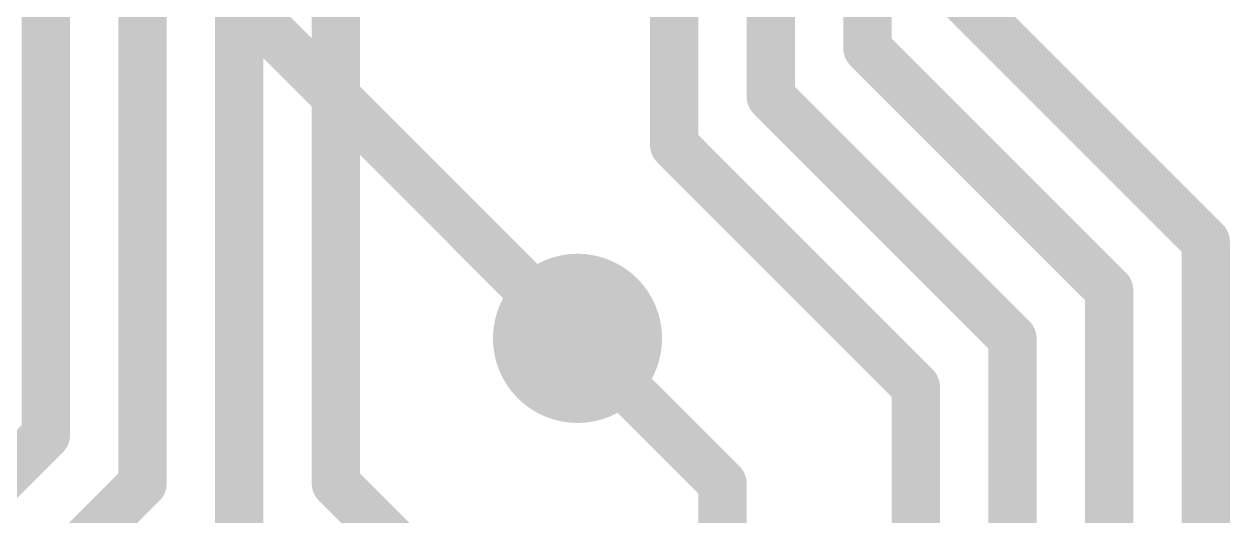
# Model space of a CAD drawing. Extents: x -1 to 106, y -18 to 72.
# Drawn here: x 35.7 to 42.04, y 43.52 to 46.1 of the extents above; entities that cross this region are included whole.
import ezdxf

# ---------------------------------------------------------------- set-up
doc = ezdxf.new("R2010")
doc.units = 0
for name, color, linetype in [('1', 12, 'CONTINUOUS'), ('16', 132, 'CONTINUOUS'), ('18', 110, 'CONTINUOUS')]:
    doc.layers.add(name, color=color, linetype=linetype)

# ---------------------------------------------------------------- blocks, each defined once
blk = doc.blocks.new('ROUNDV')
at = {"const_width": 0.5}
blk.add_lwpolyline([(0, -0.25, 1), (0, 0.25, 1), (0, -0.25)], format="xyb", dxfattribs=at)

msp = doc.modelspace()

# ---------------------------------------------------------------- linework, layer by layer
at = {"layer": '1', "const_width": 0.254}
msp.add_lwpolyline([(33.528, 49.53), (38.608, 44.45)], dxfattribs=at)
at = {"layer": '1', "const_width": 0.127}
msp.add_lwpolyline([(38.5631, 44.4051, 1), (38.6529, 44.4949)], format="xyb", dxfattribs=at)
at = {"layer": '16', "const_width": 0.254}
for points in [[(40.132, 45.974), (40.132, 50.038)], [(39.624, 45.72), (39.624, 49.276)], [(39.116, 45.466), (39.116, 48.514)], [(36.83, 42.164), (36.83, 47.244)], [(36.322, 43.688), (36.322, 46.736)], [(35.814, 43.942), (35.814, 46.482)], [(37.338, 43.688), (37.338, 46.228)], [(41.91, 44.958), (40.64, 46.228)], [(41.402, 44.704), (40.132, 45.974)], [(40.894, 44.45), (39.624, 45.72)], [(40.386, 44.196), (39.116, 45.466)], [(41.91, 22.225), (41.91, 44.958)], [(41.402, 23.114), (41.402, 44.704)], [(39.37, 43.688), (38.608, 44.45)], [(40.894, 25.908), (40.894, 44.45)], [(40.386, 37.846), (40.386, 44.196)], [(34.798, 42.926), (35.814, 43.942)], [(35.306, 42.672), (36.322, 43.688)], [(38.354, 42.672), (37.338, 43.688)], [(39.37, 39.624), (39.37, 43.688)]]:
    msp.add_lwpolyline(points, dxfattribs=at)
at = {"layer": '16', "const_width": 0.127}
for points in [[(40.1769, 46.0189, 1), (40.0871, 45.9291)], [(40.0685, 45.974, 1), (40.1955, 45.974)], [(39.6689, 45.7649, 1), (39.5791, 45.6751)], [(39.5605, 45.72, 1), (39.6875, 45.72)], [(39.1609, 45.5109, 1), (39.0711, 45.4211)], [(39.0525, 45.466, 1), (39.1795, 45.466)], [(41.9735, 44.958, 1), (41.8465, 44.958)], [(41.8651, 44.9131, 1), (41.9549, 45.0029)], [(41.4655, 44.704, 1), (41.3385, 44.704)], [(41.3571, 44.6591, 1), (41.4469, 44.7489)], [(38.6529, 44.4949, 1), (38.5631, 44.4051)], [(40.9575, 44.45, 1), (40.8305, 44.45)], [(40.8491, 44.4051, 1), (40.9389, 44.4949)], [(40.4495, 44.196, 1), (40.3225, 44.196)], [(40.3411, 44.1511, 1), (40.4309, 44.2409)], [(35.8589, 43.8971, 1), (35.7691, 43.9869)], [(35.7505, 43.942, 1), (35.8775, 43.942)], [(36.3669, 43.6431, 1), (36.2771, 43.7329)], [(37.3829, 43.7329, 1), (37.2931, 43.6431)], [(39.4335, 43.688, 1), (39.3065, 43.688)], [(39.3251, 43.6431, 1), (39.4149, 43.7329)], [(36.2585, 43.688, 1), (36.3855, 43.688)], [(37.2745, 43.688, 1), (37.4015, 43.688)]]:
    msp.add_lwpolyline(points, format="xyb", dxfattribs=at)

# ---------------------------------------------------------------- block references
at = {"layer": '18', "xscale": 0.889, "yscale": 0.889}
msp.add_blockref('ROUNDV', (38.608, 44.45), dxfattribs=at)
msp.add_blockref('ROUNDV', (38.608, 44.45), dxfattribs=at)

doc.saveas('drawing.dxf')
